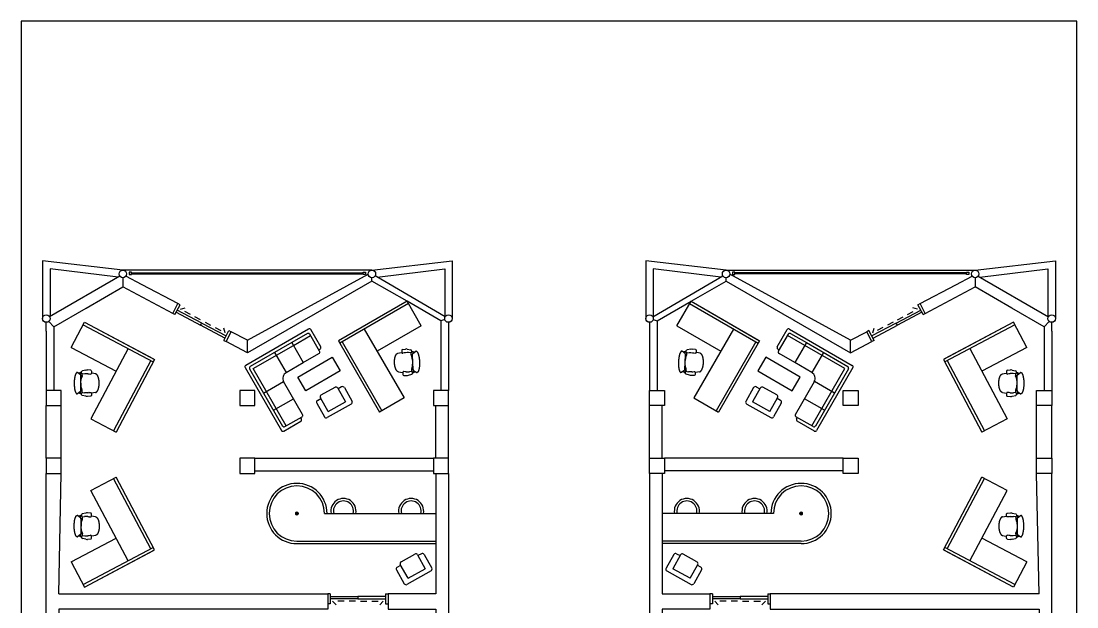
# Model space of a CAD drawing. Header units: millimetres. Extents: x -602 to 362, y 19021 to 19826.
# Drawn here: x -81.3 to -60.3, y 19660.08 to 19671.74 of the extents above; entities that cross this region are included whole.
import ezdxf

# ---------------------------------------------------------------- set-up
doc = ezdxf.new("R2010")
doc.units = ezdxf.units.MM
doc.linetypes.add('HIDDEN', pattern=[9.525, 6.35, -3.175])
for name, color, linetype in [('Duvar', 8, 'Continuous'), ('Kapı', 5, 'Continuous'), ('SectionCutEdges', 1, 'Continuous'), ('TAŞIYICI', 8, 'Continuous'), ('Tefriş', 254, 'Continuous')]:
    doc.layers.add(name, color=color, linetype=linetype)

# ---------------------------------------------------------------- blocks, each defined once
blk = doc.blocks.new('AP00XXXX$0$A$C53421247-flat-2')
at = {"color": 0}
for p, q in [((-0.438, 0.501), (-0.435, 0.509)), ((-0.435, 0.509), (-0.431, 0.518)), ((-0.431, 0.518), (-0.427, 0.526)), ((-0.427, 0.526), (-0.423, 0.535)), ((-0.423, 0.535), (-0.419, 0.543)), ((-0.419, 0.543), (-0.415, 0.551)), ((-0.415, 0.551), (-0.411, 0.559)), ((-0.411, 0.559), (-0.406, 0.567)), ((-0.406, 0.567), (-0.402, 0.575)), ((-0.402, 0.575), (-0.397, 0.583)), ((-0.397, 0.583), (-0.393, 0.591)), ((-0.393, 0.591), (-0.388, 0.599)), ((-0.388, 0.599), (-0.383, 0.607)), ((-0.383, 0.607), (-0.379, 0.615)), ((-0.379, 0.615), (-0.374, 0.622)), ((-0.374, 0.622), (-0.369, 0.629)), ((-0.369, 0.629), (-0.364, 0.637)), ((-0.364, 0.637), (-0.36, 0.644)), ((-0.36, 0.644), (-0.354, 0.651)), ((-0.354, 0.651), (-0.35, 0.658)), ((-0.35, 0.658), (-0.345, 0.664)), ((-0.183, 0.639), (-0.35, 0.324)), ((-0.345, 0.664), (-0.34, 0.671)), ((-0.34, 0.671), (-0.335, 0.677)), ((-0.335, 0.677), (-0.33, 0.683)), ((-0.33, 0.683), (-0.325, 0.689)), ((-0.325, 0.689), (-0.321, 0.695)), ((-0.321, 0.695), (-0.315, 0.7)), ((-0.315, 0.7), (-0.311, 0.706)), ((-0.311, 0.706), (-0.306, 0.71)), ((-0.306, 0.71), (-0.301, 0.716)), ((-0.301, 0.716), (-0.297, 0.72)), ((-0.297, 0.72), (-0.292, 0.724)), ((-0.292, 0.724), (-0.287, 0.728)), ((-0.287, 0.728), (-0.283, 0.732)), ((-0.283, 0.732), (-0.279, 0.735)), ((-0.279, 0.735), (-0.274, 0.739)), ((-0.274, 0.739), (-0.27, 0.742)), ((-0.27, 0.742), (-0.266, 0.744)), ((-0.266, 0.744), (-0.262, 0.746)), ((-0.262, 0.746), (-0.259, 0.749)), ((-0.259, 0.749), (-0.254, 0.75)), ((-0.229, 0.542), (-0.259, 0.493)), ((-0.254, 0.75), (-0.251, 0.752)), ((-0.251, 0.752), (-0.247, 0.753)), ((-0.247, 0.753), (-0.244, 0.754)), ((-0.244, 0.754), (-0.24, 0.755)), ((-0.24, 0.755), (-0.238, 0.755)), ((-0.238, 0.755), (-0.234, 0.755)), ((-0.234, 0.755), (-0.231, 0.755)), ((-0.231, 0.755), (-0.229, 0.755)), ((-0.229, 0.755), (-0.226, 0.754)), ((-0.214, 0.562), (-0.229, 0.542)), ((-0.226, 0.754), (-0.223, 0.753)), ((-0.183, 0.665), (-0.221, 0.75)), ((-0.189, 0.587), (-0.214, 0.562)), ((-0.191, 0.711), (-0.2, 0.703)), ((-0.196, 0.614), (-0.174, 0.603)), ((-0.158, 0.712), (-0.191, 0.711)), ((-0.167, 0.61), (-0.189, 0.587)), ((-0.187, 0.676), (-0.186, 0.682)), ((-0.186, 0.682), (-0.179, 0.691)), ((-0.18, 0.652), (-0.183, 0.665)), ((-0.183, 0.639), (-0.18, 0.652)), ((-0.157, 0.622), (-0.183, 0.639)), ((-0.179, 0.691), (-0.155, 0.697)), ((-0.157, 0.622), (-0.167, 0.61)), ((-0.148, 0.71), (-0.158, 0.712)), ((-0.149, 0.638), (-0.157, 0.622)), ((-0.155, 0.697), (-0.14, 0.692)), ((-0.143, 0.659), (-0.149, 0.638)), ((-0.133, 0.705), (-0.148, 0.71)), ((-0.142, 0.662), (-0.143, 0.659)), ((-0.136, 0.666), (-0.142, 0.662)), ((-0.128, 0.715), (-0.139, 0.693)), ((-0.124, 0.659), (-0.081, 0.644)), ((-0.015, 0.705), (-0.101, 0.727)), ((-0.014, 0.607), (0.009, 0.591)), ((0.011, 0.591), (0.035, 0.571)), ((0.084, 0.653), (0.022, 0.69)), ((0.114, 0.546), (0.069, 0.577)), ((0.07, 0.579), (0.093, 0.622)), ((0.148, 0.518), (0.114, 0.546)), ((0.148, 0.518), (0.15, 0.517)), ((0.15, 0.517), (0.151, 0.516)), ((0.151, 0.516), (0.153, 0.514)), ((0.153, 0.514), (0.154, 0.512)), ((0.154, 0.512), (0.156, 0.51)), ((0.156, 0.51), (0.157, 0.509)), ((0.157, 0.509), (0.159, 0.507)), ((-0.483, 0.343), (-0.482, 0.349)), ((-0.483, 0.338), (-0.483, 0.343)), ((-0.483, 0.333), (-0.483, 0.338)), ((-0.482, 0.328), (-0.483, 0.333)), ((-0.482, 0.354), (-0.481, 0.361)), ((-0.482, 0.349), (-0.482, 0.354)), ((-0.482, 0.323), (-0.482, 0.328)), ((-0.482, 0.32), (-0.482, 0.323)), ((-0.481, 0.315), (-0.482, 0.32)), ((-0.481, 0.366), (-0.48, 0.373)), ((-0.481, 0.361), (-0.481, 0.366)), ((-0.48, 0.311), (-0.481, 0.315)), ((-0.48, 0.373), (-0.478, 0.379)), ((-0.479, 0.307), (-0.48, 0.311)), ((-0.478, 0.304), (-0.479, 0.307)), ((-0.478, 0.379), (-0.477, 0.386)), ((-0.477, 0.301), (-0.478, 0.304)), ((-0.477, 0.386), (-0.475, 0.393)), ((-0.475, 0.298), (-0.477, 0.301)), ((-0.475, 0.393), (-0.474, 0.4)), ((-0.473, 0.296), (-0.475, 0.298)), ((-0.474, 0.4), (-0.472, 0.407)), ((-0.471, 0.294), (-0.473, 0.296)), ((-0.472, 0.407), (-0.47, 0.414)), ((-0.469, 0.292), (-0.471, 0.294)), ((-0.47, 0.414), (-0.468, 0.421)), ((-0.468, 0.421), (-0.465, 0.429)), ((-0.465, 0.429), (-0.463, 0.437)), ((-0.37, 0.307), (-0.465, 0.291)), ((-0.463, 0.437), (-0.46, 0.445)), ((-0.46, 0.445), (-0.458, 0.453)), ((-0.458, 0.453), (-0.455, 0.46)), ((-0.455, 0.46), (-0.452, 0.469)), ((-0.452, 0.469), (-0.448, 0.477)), ((-0.448, 0.477), (-0.445, 0.485)), ((-0.445, 0.485), (-0.442, 0.493)), ((-0.442, 0.493), (-0.438, 0.501)), ((-0.413, 0.285), (-0.411, 0.3)), ((-0.394, 0.257), (-0.413, 0.285)), ((-0.375, 0.242), (-0.394, 0.257)), ((-0.386, 0.301), (-0.391, 0.289)), ((-0.391, 0.289), (-0.38, 0.266)), ((-0.38, 0.305), (-0.386, 0.301)), ((-0.38, 0.266), (-0.366, 0.258)), ((-0.368, 0.255), (-0.38, 0.233)), ((-0.357, 0.312), (-0.37, 0.307)), ((-0.35, 0.324), (-0.357, 0.312)), ((-0.319, 0.31), (-0.35, 0.324)), ((-0.342, 0.275), (-0.344, 0.267)), ((-0.341, 0.277), (-0.342, 0.275)), ((-0.329, 0.294), (-0.341, 0.277)), ((-0.34, 0.266), (-0.295, 0.233)), ((-0.337, 0.348), (-0.315, 0.335)), ((-0.321, 0.305), (-0.329, 0.294)), ((-0.318, 0.312), (-0.321, 0.305)), ((-0.316, 0.328), (-0.318, 0.312)), ((-0.303, 0.394), (-0.316, 0.328)), ((-0.3, 0.402), (-0.303, 0.394)), ((-0.28, 0.456), (-0.3, 0.402)), ((-0.259, 0.493), (-0.28, 0.456)), ((0.111, 0.257), (0.109, 0.252)), ((0.114, 0.26), (0.111, 0.257)), ((0.116, 0.265), (0.114, 0.26)), ((0.119, 0.269), (0.116, 0.265)), ((0.121, 0.273), (0.119, 0.269)), ((0.123, 0.277), (0.121, 0.273)), ((0.125, 0.282), (0.123, 0.277)), ((0.127, 0.286), (0.125, 0.282)), ((0.13, 0.291), (0.127, 0.286)), ((0.132, 0.296), (0.13, 0.291)), ((0.134, 0.3), (0.132, 0.296)), ((0.136, 0.304), (0.134, 0.3)), ((0.138, 0.309), (0.136, 0.304)), ((0.14, 0.313), (0.138, 0.309)), ((0.141, 0.318), (0.14, 0.313)), ((0.144, 0.322), (0.141, 0.318)), ((0.145, 0.327), (0.144, 0.322)), ((0.147, 0.331), (0.145, 0.327)), ((0.149, 0.335), (0.147, 0.331)), ((0.15, 0.34), (0.149, 0.335)), ((0.152, 0.344), (0.15, 0.34)), ((0.153, 0.349), (0.152, 0.344)), ((0.155, 0.353), (0.153, 0.349)), ((0.157, 0.358), (0.155, 0.353)), ((0.158, 0.362), (0.157, 0.358)), ((0.159, 0.366), (0.158, 0.362)), ((0.159, 0.507), (0.16, 0.505)), ((0.16, 0.371), (0.159, 0.366)), ((0.16, 0.505), (0.161, 0.503)), ((0.162, 0.375), (0.16, 0.371)), ((0.161, 0.503), (0.162, 0.502)), ((0.162, 0.502), (0.163, 0.499)), ((0.163, 0.379), (0.162, 0.375)), ((0.163, 0.499), (0.165, 0.497)), ((0.164, 0.384), (0.163, 0.379)), ((0.165, 0.388), (0.164, 0.384)), ((0.165, 0.497), (0.165, 0.494)), ((0.165, 0.494), (0.166, 0.492)), ((0.166, 0.392), (0.165, 0.388)), ((0.166, 0.492), (0.167, 0.49)), ((0.167, 0.396), (0.166, 0.392)), ((0.167, 0.49), (0.168, 0.487)), ((0.169, 0.405), (0.167, 0.4)), ((0.167, 0.4), (0.167, 0.396)), ((0.168, 0.487), (0.169, 0.484)), ((0.169, 0.484), (0.169, 0.481)), ((0.169, 0.481), (0.17, 0.478)), ((0.17, 0.416), (0.169, 0.412)), ((0.169, 0.412), (0.169, 0.409)), ((0.169, 0.409), (0.169, 0.405)), ((0.17, 0.478), (0.17, 0.476)), ((0.17, 0.476), (0.171, 0.473)), ((0.171, 0.42), (0.17, 0.416)), ((0.171, 0.473), (0.171, 0.47)), ((0.171, 0.47), (0.172, 0.467)), ((0.172, 0.428), (0.171, 0.424)), ((0.171, 0.424), (0.171, 0.42)), ((0.172, 0.467), (0.172, 0.463)), ((0.172, 0.463), (0.172, 0.46)), ((0.172, 0.46), (0.173, 0.457)), ((0.173, 0.454), (0.172, 0.45)), ((0.172, 0.45), (0.172, 0.447)), ((0.172, 0.447), (0.173, 0.443)), ((0.173, 0.443), (0.172, 0.439)), ((0.172, 0.439), (0.172, 0.436)), ((0.172, 0.436), (0.172, 0.432)), ((0.172, 0.432), (0.172, 0.428)), ((0.173, 0.457), (0.173, 0.454)), ((-0.308, 0.145), (-0.375, 0.204)), ((-0.206, 0.095), (-0.274, 0.123)), ((-0.227, 0.2), (-0.201, 0.189)), ((-0.199, 0.189), (-0.168, 0.179)), ((-0.176, 0.105), (-0.154, 0.146)), ((-0.103, 0.13), (-0.153, 0.149)), ((-0.062, 0.119), (-0.103, 0.13)), ((-0.06, 0.118), (-0.062, 0.119)), ((-0.058, 0.117), (-0.06, 0.118)), ((-0.056, 0.117), (-0.058, 0.117)), ((-0.054, 0.117), (-0.056, 0.117)), ((-0.051, 0.116), (-0.054, 0.117)), ((-0.049, 0.116), (-0.051, 0.116)), ((-0.048, 0.116), (-0.049, 0.116)), ((-0.045, 0.116), (-0.048, 0.116)), ((-0.043, 0.116), (-0.045, 0.116)), ((-0.04, 0.116), (-0.043, 0.116)), ((-0.038, 0.117), (-0.04, 0.116)), ((-0.035, 0.117), (-0.038, 0.117)), ((-0.033, 0.117), (-0.035, 0.117)), ((-0.031, 0.118), (-0.033, 0.117)), ((-0.028, 0.119), (-0.031, 0.118)), ((-0.025, 0.119), (-0.028, 0.119)), ((-0.023, 0.12), (-0.025, 0.119)), ((-0.02, 0.121), (-0.023, 0.12)), ((-0.018, 0.123), (-0.02, 0.121)), ((-0.015, 0.124), (-0.018, 0.123)), ((-0.012, 0.125), (-0.015, 0.124)), ((-0.009, 0.126), (-0.012, 0.125)), ((-0.007, 0.128), (-0.009, 0.126)), ((-0.004, 0.129), (-0.007, 0.128)), ((-0.001, 0.131), (-0.004, 0.129)), ((0.002, 0.133), (-0.001, 0.131)), ((0.005, 0.134), (0.002, 0.133)), ((0.008, 0.136), (0.005, 0.134)), ((0.01, 0.138), (0.008, 0.136)), ((0.013, 0.14), (0.01, 0.138)), ((0.016, 0.142), (0.013, 0.14)), ((0.019, 0.144), (0.016, 0.142)), ((0.022, 0.147), (0.019, 0.144)), ((0.024, 0.149), (0.022, 0.147)), ((0.027, 0.151), (0.024, 0.149)), ((0.03, 0.154), (0.027, 0.151)), ((0.033, 0.157), (0.03, 0.154)), ((0.036, 0.159), (0.033, 0.157)), ((0.04, 0.162), (0.036, 0.159)), ((0.043, 0.165), (0.04, 0.162)), ((0.045, 0.168), (0.043, 0.165)), ((0.048, 0.171), (0.045, 0.168)), ((0.051, 0.174), (0.048, 0.171)), ((0.054, 0.177), (0.051, 0.174)), ((0.057, 0.181), (0.054, 0.177)), ((0.06, 0.183), (0.057, 0.181)), ((0.062, 0.187), (0.06, 0.183)), ((0.066, 0.19), (0.062, 0.187)), ((0.068, 0.194), (0.066, 0.19)), ((0.071, 0.197), (0.068, 0.194)), ((0.074, 0.201), (0.071, 0.197)), ((0.076, 0.204), (0.074, 0.201)), ((0.079, 0.209), (0.076, 0.204)), ((0.082, 0.212), (0.079, 0.209)), ((0.085, 0.216), (0.082, 0.212)), ((0.088, 0.22), (0.085, 0.216)), ((0.091, 0.223), (0.088, 0.22)), ((0.094, 0.228), (0.091, 0.223)), ((0.096, 0.232), (0.094, 0.228)), ((0.099, 0.236), (0.096, 0.232)), ((0.101, 0.239), (0.099, 0.236)), ((0.104, 0.244), (0.101, 0.239)), ((0.106, 0.247), (0.104, 0.244)), ((0.109, 0.252), (0.106, 0.247))]:
    blk.add_line(p, q, dxfattribs=at)
for centre, radius, start, end in [((-0.226, 0.747), 0.00587, 24.1637, 63.0231), ((-0.119, 0.681), 0.0235, 151.1162, 235.1431), ((-0.119, 0.681), 0.0235, 235.1431, 256.7996), ((-0.107, 0.704), 0.0235, 75.8107, 151.1162), ((-0.204, 0.345), 0.324, 54.1745, 67.7214), ((-0.05, 0.568), 0.141, 59.4825, 75.8107), ((-0.004, 0.572), 0.0235, 51.1082, 56.248), ((0.049, 0.59), 0.0235, 231.1082, 332.4182), ((0.072, 0.633), 0.0235, 332.4182, 59.4825), ((-0.465, 0.297), 0.00587, 230.3011, 279.9373), ((-0.348, 0.244), 0.0235, 72.284, 151.0859), ((-0.359, 0.222), 0.0235, 151.0859, 229.3263), ((-0.216, 0.251), 0.141, 229.0257, 245.3538), ((-0.12, 0.505), 0.324, 237.1149, 250.6618), ((-0.197, 0.116), 0.0235, 246.0859, 332.4182), ((-0.192, 0.211), 0.0235, 248.5883, 253.7281), ((-0.175, 0.157), 0.0235, 332.4182, 70.7438)]:
    blk.add_arc(centre, radius, start, end, dxfattribs=at)

msp = doc.modelspace()

# ---------------------------------------------------------------- linework, layer by layer
at = {"layer": 'Duvar'}
msp.add_lwpolyline([(-81.299, 19671.737), (-81.299, 19642.037), (-60.299, 19642.037), (-60.299, 19671.737)], close=True, dxfattribs=at)
for points in [[(-80.799, 19663.037), (-80.799, 19664.087)], [(-80.499, 19663.037), (-80.499, 19664.087)], [(-73.049, 19663.037), (-73.049, 19664.087)], [(-72.799, 19663.037), (-72.799, 19664.087)], [(-68.799, 19663.037), (-68.799, 19664.087)], [(-68.549, 19663.037), (-68.549, 19664.087)], [(-61.099, 19663.037), (-61.099, 19664.087)], [(-60.799, 19663.037), (-60.799, 19664.087)], [(-76.649, 19663.037), (-73.099, 19663.037)], [(-64.949, 19663.037), (-68.499, 19663.037)], [(-80.549, 19651.037), (-80.799, 19651.037), (-80.799, 19662.737)], [(-80.549, 19660.337), (-80.499, 19662.737)], [(-76.645, 19662.787), (-73.095, 19662.787)], [(-73.049, 19662.737), (-73.049, 19660.337), (-73.999, 19660.337), (-73.999, 19660.037), (-73.049, 19660.037), (-73.049, 19658.887)], [(-72.799, 19662.737), (-72.799, 19658.887)], [(-68.799, 19662.737), (-68.799, 19658.887)], [(-68.549, 19662.737), (-68.549, 19660.337), (-67.599, 19660.337), (-67.599, 19660.037), (-68.549, 19660.037), (-68.549, 19658.887)], [(-64.952, 19662.787), (-68.502, 19662.787)], [(-61.049, 19660.337), (-61.099, 19662.737)], [(-61.049, 19651.037), (-60.799, 19651.037), (-60.799, 19662.737)], [(-80.549, 19660.337), (-75.199, 19660.337), (-75.199, 19660.037), (-80.549, 19660.037), (-80.549, 19658.887)], [(-61.049, 19660.337), (-66.399, 19660.337), (-66.399, 19660.037), (-61.049, 19660.037), (-61.049, 19658.887)]]:
    msp.add_lwpolyline(points, dxfattribs=at)
at = {"layer": 'Kapı'}
for points in [[(-78.283, 19665.921), (-78.18, 19666.116)], [(-78.239, 19665.898), (-78.136, 19666.093)], [(-78.136, 19666.093), (-78.18, 19666.116)], [(-63.462, 19666.093), (-63.418, 19666.116)], [(-63.359, 19665.898), (-63.462, 19666.093)], [(-63.314, 19665.921), (-63.418, 19666.116)], [(-78.239, 19665.898), (-78.283, 19665.921)], [(-78.216, 19665.942), (-77.73, 19665.684), (-77.706, 19665.729), (-78.192, 19665.986)], [(-63.382, 19665.942), (-63.868, 19665.684), (-63.891, 19665.729), (-63.405, 19665.986)], [(-63.359, 19665.898), (-63.314, 19665.921)], [(-77.244, 19665.427), (-77.73, 19665.684), (-77.706, 19665.729), (-77.22, 19665.471)], [(-64.354, 19665.427), (-63.868, 19665.684), (-63.891, 19665.729), (-64.377, 19665.471)], [(-77.267, 19665.383), (-77.164, 19665.578)], [(-77.223, 19665.359), (-77.12, 19665.555)], [(-77.164, 19665.578), (-77.12, 19665.555)], [(-64.434, 19665.578), (-64.478, 19665.555)], [(-64.375, 19665.359), (-64.478, 19665.555)], [(-64.331, 19665.383), (-64.434, 19665.578)], [(-77.267, 19665.383), (-77.223, 19665.359)], [(-64.331, 19665.383), (-64.375, 19665.359)], [(-75.199, 19660.337), (-75.199, 19660.137)], [(-75.149, 19660.337), (-75.199, 19660.337)], [(-75.149, 19660.337), (-75.149, 19660.137)], [(-75.149, 19660.287), (-74.599, 19660.287), (-74.599, 19660.237), (-75.149, 19660.237)], [(-74.049, 19660.287), (-74.599, 19660.287), (-74.599, 19660.237), (-74.049, 19660.237)], [(-74.049, 19660.337), (-74.049, 19660.137)], [(-74.049, 19660.337), (-73.999, 19660.337)], [(-73.999, 19660.337), (-73.999, 19660.137)], [(-67.599, 19660.337), (-67.599, 19660.137)], [(-67.549, 19660.337), (-67.599, 19660.337)], [(-67.549, 19660.337), (-67.549, 19660.137)], [(-67.549, 19660.287), (-66.999, 19660.287), (-66.999, 19660.237), (-67.549, 19660.237)], [(-66.449, 19660.287), (-66.999, 19660.287), (-66.999, 19660.237), (-66.449, 19660.237)], [(-66.449, 19660.337), (-66.449, 19660.137)], [(-66.449, 19660.337), (-66.399, 19660.337)], [(-66.399, 19660.337), (-66.399, 19660.137)], [(-75.149, 19660.137), (-75.199, 19660.137)], [(-74.049, 19660.137), (-73.999, 19660.137)], [(-67.549, 19660.137), (-67.599, 19660.137)], [(-66.449, 19660.137), (-66.399, 19660.137)]]:
    msp.add_lwpolyline(points, dxfattribs=at)
at = {"layer": 'Kapı', "linetype": 'HIDDEN', "ltscale": 0.02}
for points in [[(-77.728, 19665.792), (-78.13, 19666.005), (-78.034, 19666.034)], [(-63.869, 19665.792), (-63.467, 19666.005), (-63.563, 19666.034)], [(-77.641, 19665.746), (-77.239, 19665.533), (-77.269, 19665.629)], [(-63.956, 19665.746), (-64.358, 19665.533), (-64.329, 19665.629)], [(-74.648, 19660.192), (-75.103, 19660.192), (-75.032, 19660.121)], [(-74.549, 19660.192), (-74.095, 19660.192), (-74.166, 19660.121)], [(-67.048, 19660.192), (-67.503, 19660.192), (-67.432, 19660.121)], [(-66.949, 19660.192), (-66.495, 19660.192), (-66.566, 19660.121)]]:
    msp.add_lwpolyline(points, dxfattribs=at)
at = {"layer": 'SectionCutEdges'}
for p, q in [((-79.337, 19666.662), (-80.734, 19665.855)), ((-79.276, 19666.63), (-79.276, 19666.447)), ((-78.89, 19666.492), (-79.213, 19666.664)), ((-76.799, 19665.385), (-74.397, 19666.699)), ((-74.322, 19666.565), (-76.799, 19665.135)), ((-74.322, 19666.565), (-74.321, 19666.63)), ((-73.623, 19666.162), (-74.322, 19666.565)), ((-72.864, 19665.855), (-74.257, 19666.667)), ((-68.734, 19665.855), (-67.341, 19666.667)), ((-67.974, 19666.162), (-67.276, 19666.565)), ((-67.276, 19666.565), (-67.276, 19666.63)), ((-67.276, 19666.565), (-64.799, 19665.135)), ((-64.799, 19665.385), (-67.201, 19666.699)), ((-62.708, 19666.492), (-62.384, 19666.664)), ((-62.322, 19666.63), (-62.322, 19666.447)), ((-62.261, 19666.662), (-60.864, 19665.855)), ((-80.004, 19666.026), (-79.276, 19666.447)), ((-78.283, 19665.921), (-79.276, 19666.447)), ((-78.18, 19666.116), (-78.89, 19666.492)), ((-63.418, 19666.116), (-62.708, 19666.492)), ((-63.314, 19665.921), (-62.322, 19666.447)), ((-61.593, 19666.026), (-62.322, 19666.447)), ((-72.949, 19665.772), (-73.623, 19666.162)), ((-68.649, 19665.772), (-67.974, 19666.162)), ((-80.649, 19665.654), (-80.004, 19666.026)), ((-60.949, 19665.654), (-61.593, 19666.026)), ((-80.799, 19665.568), (-80.799, 19665.743)), ((-72.871, 19665.796), (-72.949, 19665.772)), ((-72.949, 19665.772), (-72.949, 19664.387)), ((-72.799, 19665.743), (-72.799, 19665.686)), ((-72.799, 19665.686), (-72.799, 19664.387)), ((-68.799, 19665.743), (-68.799, 19665.686)), ((-68.799, 19665.686), (-68.799, 19664.387)), ((-68.727, 19665.796), (-68.649, 19665.772)), ((-68.649, 19665.772), (-68.649, 19664.387)), ((-60.799, 19665.568), (-60.799, 19665.743)), ((-80.799, 19665.568), (-80.799, 19664.387)), ((-80.649, 19665.654), (-80.649, 19664.387)), ((-76.799, 19665.385), (-77.12, 19665.555)), ((-64.799, 19665.385), (-64.478, 19665.555)), ((-60.949, 19665.654), (-60.949, 19664.387)), ((-60.799, 19665.568), (-60.799, 19664.387)), ((-76.799, 19665.135), (-77.223, 19665.359)), ((-76.799, 19665.135), (-76.799, 19665.385)), ((-64.799, 19665.135), (-64.799, 19665.385)), ((-64.799, 19665.135), (-64.375, 19665.359)), ((-80.499, 19664.387), (-80.799, 19664.387)), ((-80.799, 19664.387), (-80.799, 19664.087)), ((-80.499, 19664.087), (-80.499, 19664.387)), ((-76.649, 19664.387), (-76.949, 19664.387)), ((-76.949, 19664.387), (-76.949, 19664.087)), ((-76.649, 19664.087), (-76.649, 19664.387)), ((-72.799, 19664.387), (-73.099, 19664.387)), ((-73.099, 19664.387), (-73.099, 19664.087)), ((-72.799, 19664.087), (-72.799, 19664.387)), ((-68.799, 19664.387), (-68.499, 19664.387)), ((-68.799, 19664.087), (-68.799, 19664.387)), ((-68.499, 19664.387), (-68.499, 19664.087)), ((-64.949, 19664.387), (-64.649, 19664.387)), ((-64.949, 19664.087), (-64.949, 19664.387)), ((-64.649, 19664.387), (-64.649, 19664.087)), ((-61.099, 19664.387), (-60.799, 19664.387)), ((-61.099, 19664.087), (-61.099, 19664.387)), ((-60.799, 19664.387), (-60.799, 19664.087)), ((-80.799, 19664.087), (-80.499, 19664.087)), ((-76.949, 19664.087), (-76.649, 19664.087)), ((-73.099, 19664.087), (-72.799, 19664.087)), ((-68.499, 19664.087), (-68.799, 19664.087)), ((-64.649, 19664.087), (-64.949, 19664.087)), ((-60.799, 19664.087), (-61.099, 19664.087)), ((-80.799, 19663.037), (-80.799, 19662.737)), ((-80.499, 19663.037), (-80.799, 19663.037)), ((-80.499, 19662.737), (-80.499, 19663.037)), ((-76.649, 19663.037), (-76.949, 19663.037)), ((-76.949, 19663.037), (-76.949, 19662.737)), ((-76.649, 19662.737), (-76.649, 19663.037)), ((-72.799, 19663.037), (-73.099, 19663.037)), ((-73.099, 19663.037), (-73.099, 19662.737)), ((-72.799, 19662.737), (-72.799, 19663.037)), ((-68.799, 19662.737), (-68.799, 19663.037)), ((-68.799, 19663.037), (-68.499, 19663.037)), ((-68.499, 19663.037), (-68.499, 19662.737)), ((-64.949, 19663.037), (-64.649, 19663.037)), ((-64.949, 19662.737), (-64.949, 19663.037)), ((-64.649, 19663.037), (-64.649, 19662.737)), ((-61.099, 19663.037), (-60.799, 19663.037)), ((-61.099, 19662.737), (-61.099, 19663.037)), ((-60.799, 19663.037), (-60.799, 19662.737)), ((-80.799, 19662.737), (-80.499, 19662.737)), ((-76.949, 19662.737), (-76.649, 19662.737)), ((-73.099, 19662.737), (-72.799, 19662.737)), ((-68.499, 19662.737), (-68.799, 19662.737)), ((-64.649, 19662.737), (-64.949, 19662.737)), ((-60.799, 19662.737), (-61.099, 19662.737))]:
    msp.add_line(p, q, dxfattribs=at)
for points in [[(-80.649, 19665.654), (-80.748, 19665.762)], [(-60.949, 19665.654), (-60.849, 19665.762)]]:
    msp.add_lwpolyline(points, dxfattribs=at)
for centre in [(-79.276, 19666.705), (-74.322, 19666.705), (-67.276, 19666.705), (-62.322, 19666.705), (-80.799, 19665.818), (-72.799, 19665.818), (-68.799, 19665.818), (-60.799, 19665.818)]:
    msp.add_circle(centre, 0.075, dxfattribs=at)
at = {"layer": 'TAŞIYICI'}
for points in [[(-79.277, 19666.78), (-80.874, 19666.966), (-80.874, 19665.821)], [(-74.32, 19666.78), (-72.724, 19666.966), (-72.724, 19665.821)], [(-67.277, 19666.78), (-68.874, 19666.966), (-68.874, 19665.821)], [(-62.32, 19666.78), (-60.724, 19666.966), (-60.724, 19665.821)], [(-79.371, 19666.642), (-80.724, 19666.809), (-80.724, 19665.861)], [(-74.322, 19666.78), (-79.276, 19666.78)], [(-74.215, 19666.643), (-72.874, 19666.809), (-72.874, 19665.861)], [(-67.382, 19666.643), (-68.724, 19666.809), (-68.724, 19665.861)], [(-67.276, 19666.78), (-62.322, 19666.78)], [(-62.226, 19666.642), (-60.874, 19666.809), (-60.874, 19665.861)]]:
    msp.add_lwpolyline(points, dxfattribs=at)
at = {"layer": 'Tefriş'}
for p, q in [((-73.623, 19666.162), (-74.989, 19665.373)), ((-73.623, 19666.162), (-74.965, 19665.387)), ((-73.596, 19666.115), (-74.962, 19665.326)), ((-73.34, 19665.671), (-73.623, 19666.162)), ((-68.258, 19665.671), (-67.974, 19666.162)), ((-68.001, 19666.115), (-66.636, 19665.326)), ((-67.974, 19666.162), (-66.632, 19665.387)), ((-67.974, 19666.162), (-66.609, 19665.373)), ((-80.303, 19665.244), (-80.038, 19665.744)), ((-80.063, 19665.696), (-78.67, 19664.958)), ((-80.038, 19665.744), (-78.668, 19665.018)), ((-80.038, 19665.744), (-78.644, 19665.006)), ((-73.34, 19665.671), (-74.215, 19665.166)), ((-68.258, 19665.671), (-67.382, 19665.166)), ((-61.56, 19665.744), (-62.953, 19665.006)), ((-61.56, 19665.744), (-62.929, 19665.018)), ((-61.534, 19665.696), (-62.928, 19664.958)), ((-61.295, 19665.244), (-61.56, 19665.744)), ((-75.58, 19665.609), (-76.832, 19664.886)), ((-75.604, 19665.519), (-75.917, 19665.339)), ((-75.884, 19665.282), (-75.543, 19665.479)), ((-75.362, 19665.166), (-75.559, 19665.507)), ((-75.338, 19665.256), (-75.535, 19665.597)), ((-74.472, 19665.609), (-73.68, 19664.238)), ((-67.126, 19665.609), (-67.918, 19664.238)), ((-66.259, 19665.256), (-66.062, 19665.597)), ((-66.235, 19665.166), (-66.038, 19665.507)), ((-65.713, 19665.282), (-66.055, 19665.479)), ((-66.017, 19665.609), (-64.766, 19664.886)), ((-65.993, 19665.519), (-65.68, 19665.339)), ((-80.303, 19665.244), (-79.41, 19664.77)), ((-75.917, 19665.339), (-76.742, 19664.862)), ((-76.681, 19664.822), (-75.884, 19665.282)), ((-75.917, 19665.339), (-75.687, 19664.94)), ((-74.989, 19665.373), (-74.17, 19663.955)), ((-74.915, 19665.353), (-74.123, 19663.982)), ((-66.682, 19665.353), (-67.474, 19663.982)), ((-66.609, 19665.373), (-67.427, 19663.955)), ((-65.68, 19665.339), (-65.91, 19664.94)), ((-64.917, 19664.822), (-65.713, 19665.282)), ((-65.68, 19665.339), (-64.855, 19664.862)), ((-61.295, 19665.244), (-62.188, 19664.77)), ((-79.17, 19665.223), (-79.911, 19663.824)), ((-76.259, 19665.141), (-76.029, 19664.743)), ((-75.792, 19664.653), (-75.11, 19665.046)), ((-75.687, 19664.94), (-75.374, 19665.121)), ((-75.379, 19665.194), (-75.35, 19665.211)), ((-75.11, 19665.046), (-74.952, 19664.774)), ((-66.488, 19665.046), (-66.645, 19664.774)), ((-65.806, 19664.653), (-66.488, 19665.046)), ((-66.219, 19665.194), (-66.247, 19665.211)), ((-65.91, 19664.94), (-66.223, 19665.121)), ((-65.339, 19665.141), (-65.569, 19664.743)), ((-62.428, 19665.223), (-61.686, 19663.824)), ((-78.717, 19664.983), (-79.458, 19663.584)), ((-78.644, 19665.006), (-79.411, 19663.559)), ((-76.844, 19664.841), (-76.121, 19663.59)), ((-76.024, 19663.684), (-76.681, 19664.822)), ((-76.029, 19664.743), (-75.687, 19664.94)), ((-65.569, 19664.743), (-65.91, 19664.94)), ((-65.574, 19663.684), (-64.917, 19664.822)), ((-64.754, 19664.841), (-65.476, 19663.59)), ((-62.953, 19665.006), (-62.187, 19663.559)), ((-62.88, 19664.983), (-62.139, 19663.584)), ((-76.754, 19664.817), (-76.097, 19663.679)), ((-75.634, 19664.38), (-75.792, 19664.653)), ((-74.952, 19664.774), (-75.634, 19664.38)), ((-66.645, 19664.774), (-65.963, 19664.38)), ((-65.963, 19664.38), (-65.806, 19664.653)), ((-64.843, 19664.817), (-65.5, 19663.679)), ((-76.475, 19664.334), (-76.077, 19664.564)), ((-75.699, 19663.909), (-76.077, 19664.564)), ((-75.329, 19664.297), (-75.054, 19664.451)), ((-75, 19664.435), (-74.846, 19664.161)), ((-74.923, 19664.458), (-74.992, 19664.42)), ((-74.869, 19664.443), (-74.716, 19664.169)), ((-66.728, 19664.443), (-66.882, 19664.169)), ((-66.597, 19664.435), (-66.751, 19664.161)), ((-66.675, 19664.458), (-66.606, 19664.42)), ((-66.269, 19664.297), (-66.544, 19664.451)), ((-65.899, 19663.909), (-65.521, 19664.564)), ((-65.123, 19664.334), (-65.521, 19664.564)), ((-76.278, 19663.992), (-75.88, 19664.222)), ((-75.404, 19664.189), (-75.335, 19664.227)), ((-75.19, 19663.968), (-75.344, 19664.243)), ((-75.19, 19663.968), (-75.344, 19664.243)), ((-73.68, 19664.238), (-74.17, 19663.955)), ((-67.918, 19664.238), (-67.427, 19663.955)), ((-66.408, 19663.968), (-66.254, 19664.243)), ((-66.408, 19663.968), (-66.254, 19664.243)), ((-66.194, 19664.189), (-66.262, 19664.227)), ((-65.32, 19663.992), (-65.718, 19664.222)), ((-75.419, 19664.135), (-75.265, 19663.861)), ((-74.731, 19664.115), (-75.212, 19663.846)), ((-75.19, 19663.968), (-74.846, 19664.161)), ((-66.867, 19664.115), (-66.386, 19663.846)), ((-66.408, 19663.968), (-66.751, 19664.161)), ((-66.179, 19664.135), (-66.332, 19663.861)), ((-79.911, 19663.824), (-79.411, 19663.559)), ((-76.076, 19663.578), (-75.735, 19663.775)), ((-76.052, 19663.667), (-75.711, 19663.865)), ((-75.723, 19663.82), (-75.739, 19663.848)), ((-65.545, 19663.667), (-65.887, 19663.865)), ((-65.875, 19663.82), (-65.858, 19663.848)), ((-65.521, 19663.578), (-65.863, 19663.775)), ((-61.686, 19663.824), (-62.187, 19663.559)), ((-79.911, 19662.394), (-79.411, 19662.659)), ((-78.717, 19661.235), (-79.458, 19662.634)), ((-78.644, 19661.212), (-79.411, 19662.659)), ((-62.953, 19661.212), (-62.187, 19662.659)), ((-62.88, 19661.235), (-62.139, 19662.634)), ((-61.686, 19662.394), (-62.187, 19662.659)), ((-79.17, 19660.995), (-79.911, 19662.394)), ((-62.428, 19660.995), (-61.686, 19662.394)), ((-75.264, 19661.938), (-73.049, 19661.938)), ((-66.334, 19661.938), (-68.549, 19661.938)), ((-80.303, 19660.974), (-79.41, 19661.447)), ((-80.063, 19660.522), (-78.67, 19661.26)), ((-75.814, 19661.388), (-73.049, 19661.388)), ((-75.814, 19661.338), (-73.049, 19661.338)), ((-65.784, 19661.388), (-68.549, 19661.388)), ((-65.784, 19661.338), (-68.549, 19661.338)), ((-61.534, 19660.522), (-62.928, 19661.26)), ((-61.295, 19660.974), (-62.188, 19661.447)), ((-80.038, 19660.474), (-78.644, 19661.212)), ((-80.038, 19660.474), (-78.668, 19661.199)), ((-73.742, 19660.976), (-73.468, 19661.13)), ((-73.414, 19661.115), (-73.26, 19660.84)), ((-73.337, 19661.138), (-73.405, 19661.1)), ((-73.283, 19661.123), (-73.129, 19660.849)), ((-68.315, 19661.123), (-68.468, 19660.849)), ((-68.184, 19661.115), (-68.338, 19660.84)), ((-68.261, 19661.138), (-68.192, 19661.1)), ((-67.855, 19660.976), (-68.13, 19661.13)), ((-61.56, 19660.474), (-62.953, 19661.212)), ((-61.56, 19660.474), (-62.929, 19661.199)), ((-80.303, 19660.974), (-80.038, 19660.474)), ((-73.817, 19660.869), (-73.749, 19660.907)), ((-73.603, 19660.648), (-73.757, 19660.923)), ((-73.603, 19660.648), (-73.757, 19660.923)), ((-73.603, 19660.648), (-73.26, 19660.84)), ((-67.994, 19660.648), (-68.338, 19660.84)), ((-67.994, 19660.648), (-67.84, 19660.923)), ((-67.994, 19660.648), (-67.84, 19660.923)), ((-67.78, 19660.869), (-67.849, 19660.907)), ((-61.295, 19660.974), (-61.56, 19660.474)), ((-73.833, 19660.815), (-73.679, 19660.541)), ((-73.144, 19660.795), (-73.625, 19660.526)), ((-68.453, 19660.795), (-67.972, 19660.526)), ((-67.765, 19660.815), (-67.919, 19660.541))]:
    msp.add_line(p, q, dxfattribs=at)
for points in [[(-79.151, 19666.693), (-79.101, 19666.693), (-79.101, 19666.743), (-79.151, 19666.743)], [(-74.447, 19666.693), (-74.497, 19666.693), (-74.497, 19666.743), (-74.447, 19666.743)], [(-67.151, 19666.693), (-67.101, 19666.693), (-67.101, 19666.743), (-67.151, 19666.743)], [(-62.447, 19666.693), (-62.497, 19666.693), (-62.497, 19666.743), (-62.447, 19666.743)]]:
    msp.add_lwpolyline(points, close=True, dxfattribs=at)
for points in [[(-79.101, 19666.73), (-74.497, 19666.73)], [(-62.497, 19666.73), (-67.101, 19666.73)], [(-79.101, 19666.705), (-74.497, 19666.705)], [(-62.497, 19666.705), (-67.101, 19666.705)]]:
    msp.add_lwpolyline(points, dxfattribs=at)
at = {"layer": 'Tefriş', "const_width": 0.04}
for points in [[(-75.794, 19661.938, -1), (-75.834, 19661.938, -1)], [(-65.804, 19661.938, 1), (-65.764, 19661.938, 1)]]:
    msp.add_lwpolyline(points, format="xyb", close=True, dxfattribs=at)
at = {"layer": 'Tefriş'}
for centre, radius, start, end in [((-75.588, 19665.491), 0.0328, 30, 120), ((-75.564, 19665.581), 0.0328, 30, 120), ((-66.034, 19665.581), 0.0328, 60, 150), ((-66.01, 19665.491), 0.0328, 60, 150), ((-75.367, 19665.239), 0.0328, 300, 30), ((-66.231, 19665.239), 0.0328, 150, 240), ((-75.391, 19665.149), 0.0328, 300, 30), ((-66.207, 19665.149), 0.0328, 150, 240), ((-76.815, 19664.858), 0.0328, 120, 210), ((-76.726, 19664.834), 0.0328, 120, 210), ((-64.872, 19664.834), 0.0328, 330, 60), ((-64.782, 19664.858), 0.0328, 330, 60), ((-75.963, 19664.629), 0.131, 120, 210), ((-65.635, 19664.629), 0.131, 330, 60), ((-75.035, 19664.416), 0.0394, 29.2673, 119.2673), ((-74.904, 19664.424), 0.0394, 29.2673, 119.2673), ((-66.694, 19664.424), 0.0394, 60.7327, 150.7327), ((-66.563, 19664.416), 0.0394, 60.7327, 150.7327), ((-75.31, 19664.262), 0.0394, 119.2673, 209.2673), ((-66.288, 19664.262), 0.0394, 330.7327, 60.7327), ((-75.385, 19664.155), 0.0394, 119.2673, 209.2673), ((-74.75, 19664.15), 0.0394, 299.2673, 29.2673), ((-66.848, 19664.15), 0.0394, 150.7327, 240.7327), ((-66.213, 19664.155), 0.0394, 330.7327, 60.7327), ((-75.751, 19663.803), 0.0328, 300, 30), ((-75.727, 19663.893), 0.0328, 300, 30), ((-75.231, 19663.88), 0.0394, 209.2673, 299.2673), ((-66.367, 19663.88), 0.0394, 240.7327, 330.7327), ((-65.87, 19663.893), 0.0328, 150, 240), ((-65.846, 19663.803), 0.0328, 150, 240), ((-76.093, 19663.606), 0.0328, 210, 300), ((-76.069, 19663.696), 0.0328, 210, 300), ((-65.529, 19663.696), 0.0328, 240, 330), ((-65.505, 19663.606), 0.0328, 240, 330), ((-75.814, 19661.938), 0.6, 0, 270), ((-65.784, 19661.938), 0.6, 270, 180), ((-75.814, 19661.938), 0.55, 0, 270), ((-65.784, 19661.938), 0.55, 270, 180), ((-74.887, 19661.987), 0.25, 348.7601, 191.2399), ((-74.887, 19661.987), 0.2, 345.8981, 194.1019), ((-73.541, 19661.987), 0.25, 348.7601, 191.2399), ((-73.541, 19661.987), 0.2, 345.8981, 194.1019), ((-68.057, 19661.987), 0.25, 348.7601, 191.2399), ((-68.057, 19661.987), 0.2, 345.8981, 194.1019), ((-66.711, 19661.987), 0.25, 348.7601, 191.2399), ((-66.711, 19661.987), 0.2, 345.8981, 194.1019), ((-73.448, 19661.096), 0.0394, 29.2673, 119.2673), ((-73.317, 19661.104), 0.0394, 29.2673, 119.2673), ((-68.28, 19661.104), 0.0394, 60.7327, 150.7327), ((-68.149, 19661.096), 0.0394, 60.7327, 150.7327), ((-73.798, 19660.834), 0.0394, 119.2673, 209.2673), ((-73.723, 19660.942), 0.0394, 119.2673, 209.2673), ((-73.164, 19660.83), 0.0394, 299.2673, 29.2673), ((-68.434, 19660.83), 0.0394, 150.7327, 240.7327), ((-67.874, 19660.942), 0.0394, 330.7327, 60.7327), ((-67.799, 19660.834), 0.0394, 330.7327, 60.7327), ((-73.644, 19660.56), 0.0394, 209.2673, 299.2673), ((-67.953, 19660.56), 0.0394, 240.7327, 330.7327)]:
    msp.add_arc(centre, radius, start, end, dxfattribs=at)

# ---------------------------------------------------------------- block references
for p, xscale, yscale, zscale, rotation in [((-73.898, 19665.186), 0.8250000000000001, 0.8250000000000001, 0.8250000000000001, 209.9999999999452), ((-67.7, 19665.186), -0.8250000000000001, 0.8250000000000001, 0.8250000000000001, 150.0000000000548), ((-79.728, 19664.779), -0.8250000000000001, 0.8250000000000001, 0.8250000000000001, 152.0898071253117), ((-61.869, 19664.779), 0.8250000000000001, 0.8250000000000001, 0.8250000000000001, 207.9101928746883), ((-79.728, 19661.439), 0.8250000000000002, 0.8250000000000002, 0.8250000000000002, 27.91019287468833), ((-61.869, 19661.439), -0.8250000000000002, 0.8250000000000002, 0.8250000000000002, 332.0898071253117)]:
    msp.add_blockref('AP00XXXX$0$A$C53421247-flat-2', p, dxfattribs=dict(at, xscale=xscale, yscale=yscale, zscale=zscale, rotation=rotation))

doc.saveas('drawing.dxf')
